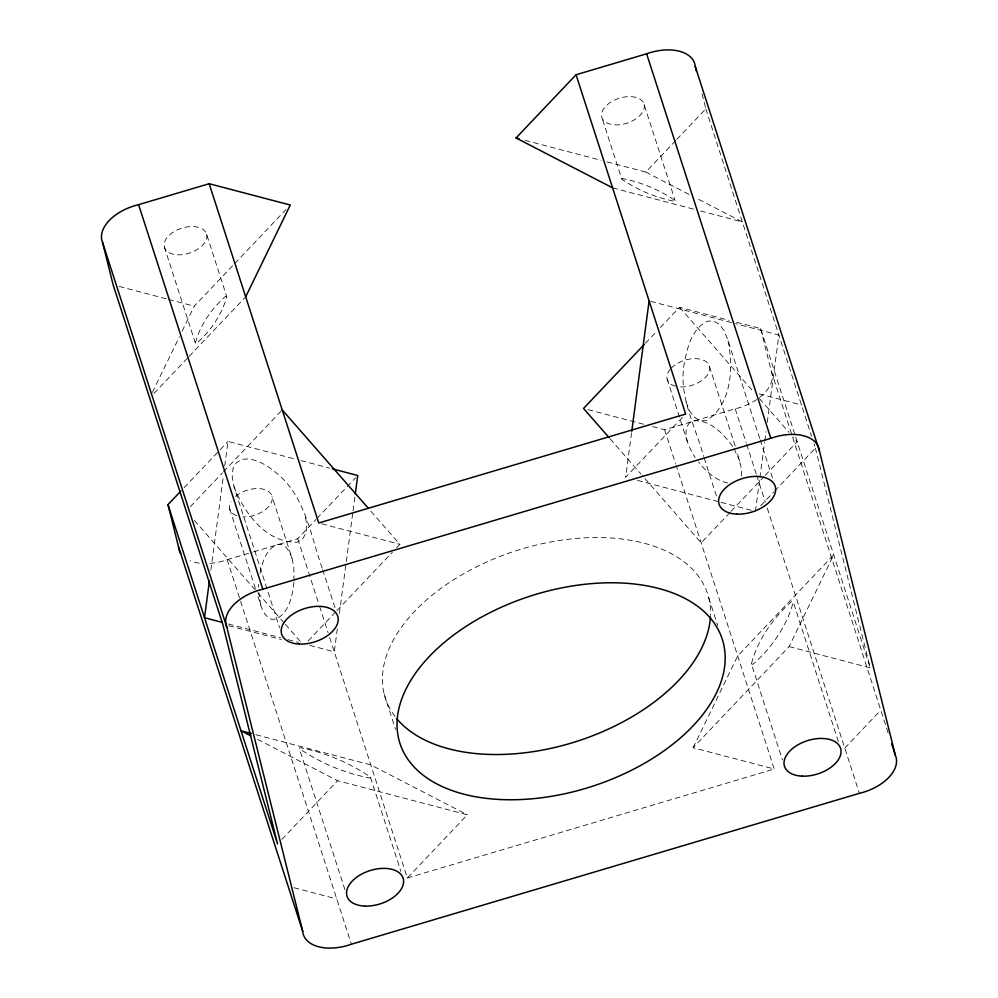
<?xml version="1.0" encoding="UTF-8"?>
<svg xmlns="http://www.w3.org/2000/svg" width="998" height="998" viewBox="0 0 998 998"><rect width="100%" height="100%" fill="white"/><g stroke="black" fill="none" stroke-linecap="round" stroke-linejoin="round"><path stroke-width="0.75" stroke-dasharray="4.99 3.74" d="M258.532 587.186L258.732 584.379M293.936 582.183C292.526 595.656 289.258 612.435 276.072 619.172L271.456 619.284C261.339 614.955 260.565 602.243 256.923 593.299M294.036 580.774L293.824 567.089L292.127 558.63L272.03 496.418M741.277 476.021L741.863 469.946L736.711 450.797M210.84 570.195L223.502 475.135M224.725 465.941L227.993 441.415L295.109 459.043M337.336 628.815L334.268 651.819L307.421 644.758M339.37 613.483L352.855 512.298M353.055 510.764L354.889 496.967M631.559 432.795L625.634 477.256L683.505 416.303M755.399 511.35L759.69 479.152M759.89 477.618L764.58 442.364M764.792 440.829L766.015 431.623M767.237 422.428L778.877 335.041L735.626 323.676M260.029 573.276C262.2 562.448 266.017 549.649 276.795 544.584L281.411 544.471L285.702 546.916L289.345 551.744L292.127 558.63M344.946 889.742L299.35 748.6L299.762 747.602C324.662 752.317 349.537 762.709 370.408 777.068L400.909 871.479M370.408 777.068L369.996 778.066C345.108 773.35 320.221 762.959 299.35 748.6M621.866 179.253L622.166 178.505C640.841 182.048 659.503 189.832 675.147 200.61L674.848 201.347C656.173 197.816 637.51 190.019 621.866 179.253L601.769 117.053M152.382 392.401L179.391 336.763M182.098 331.199L194.248 306.174L233.719 264.582M693.123 747.739L737.697 655.948L833.717 554.801L789.144 646.592L693.123 747.739L774.223 769.046L676.02 465.006M234.792 263.46L286.002 209.518M153.942 393.462L188.086 357.496M189.146 356.373L245.695 296.818M184.056 487.698L227.993 441.415M190.468 506.56L222.479 472.84M223.552 471.717L281.162 411.039M253.642 551.819L297.741 538.72L315.954 519.534M317.027 518.399L355.612 477.755M607.034 161.876L645.806 172.055L675.808 140.456M676.881 139.321L705.823 108.844L701.681 92.24M308.108 640.966L335.839 611.749M336.912 610.626L392.389 552.181M396.655 547.69L399.861 544.309L370.196 510.427M645.407 343.262L656.085 332.022M660.352 327.531L679.551 307.297L729.114 320.321M281.86 839.405L337.574 780.698L467.338 814.792L407.334 878.015L328.579 634.192M729.975 512.51L701.17 542.85L641.839 475.06M731.035 511.388L764.106 476.545M765.179 475.422L797.177 441.702L793.086 437.024M760.75 505.712L773.612 492.164M774.685 491.028L815.403 448.139L813.981 443.723M844.782 748.088L880.785 710.164M210.042 563.408A40.506 23.927 -17.9 0 0 227.182 559.678L252.17 552.256M652.617 426.595L664.631 429.751L735.189 408.793A40.506 23.927 -17.9 0 0 756.559 399.612M407.334 878.015L774.223 769.046M524.998 140.319L601.058 160.304M612.585 187.849L694.62 209.405M700.584 210.965L742.35 221.943L695.456 197.716M736.624 322.292L760.651 328.604L795.281 435.827M650.609 301.334L734.129 323.277M759.154 393.861L801.918 405.101M119.149 286.438L167.215 299.063M168.712 299.462L194.248 306.174M588.034 409.629L643.61 424.225M637.572 480.4L719.595 501.944M721.092 502.343L753.902 510.964M301.072 460.614L329.415 468.062M321.755 523.8L399.861 544.309M789.144 646.592L870.244 667.899L815.403 448.139M228.367 624L280.575 637.71M288.035 639.668L298.477 642.413M228.742 625.734L281.311 639.543M255.95 734.74L370.794 764.917L467.338 814.792M294.011 887.733L336.775 898.961M727.804 483.007C715.741 480.35 706.01 471.468 698.575 462.012M226.746 296.593L225.61 296.281C211.826 308.345 199.899 325.311 195.371 343.1L196.506 343.412C210.291 331.348 222.217 314.382 226.746 296.593L206.648 234.393A22.093 13.049 -17.9 0 0 172.167 232.846A22.093 13.049 -17.9 0 0 177.644 254.802A22.093 13.049 -17.9 0 0 206.648 234.393M838.357 741.589L793.248 601.906L791.738 601.482C773.35 617.575 757.457 640.192 751.419 663.92L782.382 759.802M751.419 663.92L752.929 664.331C771.317 648.238 787.21 625.634 793.248 601.906M645.806 172.055L689.942 194.859M257.584 739.368L337.574 780.698M679.551 307.297L753.203 391.453M759.341 398.464L788.994 432.359M610.127 438.833L640.816 473.9M194.385 520.407L256.785 591.702M257.808 592.874L284.405 623.251M285.428 624.424L300.772 641.951M732.644 446.38C723.35 433.98 710.077 419.172 693.074 420.944L688.932 423.439C681.759 434.317 689.294 447.803 695.132 457.533M733.992 448.726L740.528 462.635M759.69 438.396L727.866 339.881L724.174 330.712L719.309 324.275L713.595 321.019L707.432 321.156C691.29 328.941 686.986 348.776 684.017 364.856C678.715 396.905 695.506 426.508 703.665 456.473M686.038 401.882L689.73 411.064L694.596 417.501L700.309 420.757L706.472 420.62C732.158 404.377 733.518 366.902 727.866 339.881M322.192 568.149C310.603 535.577 305.588 497.116 277.294 473.701C267.364 465.679 255.239 457.022 241.766 459.454L236.239 462.785L232.971 468.711L232.21 476.819L233.981 486.562L279.565 627.717M233.981 486.562C243.824 512.785 266.516 543.249 297.254 542.151L302.781 538.82L306.037 532.895L306.81 524.786L305.039 515.043M705.823 108.844L811.611 436.388M795.755 437.299L870.244 667.899M760.651 328.604L771.192 370.869L888.332 733.505M760.164 439.856L772.988 479.564M644.097 104.478A22.093 13.049 -17.9 0 1 615.092 124.887A22.093 13.049 -17.9 0 1 609.616 102.919A22.093 13.049 -17.9 0 1 644.097 104.478L675.147 200.61M735.189 408.793L746.192 442.875M746.679 444.36L756.247 473.988M756.721 475.472L765.341 502.144M767.25 508.069L859.39 793.335M709.478 366.503L736.237 449.325M704.139 457.945L717.487 499.25M667.151 379.078L687.235 441.278M664.631 429.751L675.546 463.534M708.767 597.827L717.724 625.559M384.205 694.221L395.52 729.251M322.666 569.621L335.528 609.454M297.741 538.72L319.086 604.813M319.56 606.285L328.105 632.72M164.321 246.968L195.371 343.1M229.702 508.992L256.449 591.814M227.182 559.678L351.383 944.208M260.752 605.125L258.819 592.6M395.033 716.489A169.373 100.037 -17.9 0 1 516.428 550.622A169.373 100.037 -17.9 0 1 710.514 615.467M199.238 563.171A40.506 23.927 -17.9 0 1 190.007 560.739M235.466 496.48A22.093 13.049 -17.9 0 1 263.597 489.294A22.093 13.049 -17.9 0 1 269.585 505.437A22.093 13.049 -17.9 0 1 243.025 516.827M236.688 515.679A22.093 13.049 -17.9 0 1 230.95 501.807M771.192 370.869A40.506 23.927 -17.9 0 1 757.694 398.826M671.105 368.262A22.093 13.049 -17.9 0 1 699.498 359.031A22.093 13.049 -17.9 0 1 707.47 374.911A22.093 13.049 -17.9 0 1 680.474 386.912M675.584 386.201A22.093 13.049 -17.9 0 1 670.07 369.447"/><path stroke-width="1.5" d="M209.405 580.923L204.515 617.725L222.404 622.428M355.3 493.898L357.758 475.497L332.396 468.835M631.759 431.261L649.112 300.947M245.695 296.818L290.268 205.027L209.168 183.719L138.61 204.665A40.506 23.927 -17.9 0 0 102.607 242.601L113.148 284.867L222.741 624.149L277.569 843.921L167.976 504.626L180.838 491.078M612.585 187.849L516.041 137.961L576.058 74.75L646.617 53.792A40.506 23.927 -17.9 0 1 695.269 66.579L819.47 451.108L895.393 755.399A40.506 23.927 -17.9 0 1 859.39 793.335L351.383 944.208A40.506 23.927 -17.9 0 1 334.243 947.938L328.691 948.1A40.506 23.927 -17.9 0 1 302.731 931.421L178.53 546.892L167.976 504.626M644.346 344.385L583.531 408.444L609.104 437.66M302.731 931.421L226.808 627.131A40.506 23.927 -17.9 0 1 262.811 589.207L770.818 438.322A40.506 23.927 -17.9 0 1 819.47 451.108M516.041 137.961L519.035 138.747M251.484 733.567L241.042 730.823L250.698 735.813M282.222 409.904L368.15 508.082M891.626 743.722L895.393 755.399M646.617 53.792L770.818 438.322M576.058 74.75L685.651 414.045L318.749 523.002L209.168 183.719M138.61 204.665L262.811 589.207M102.607 242.601L226.808 627.131M695.269 66.579L696.404 71.108M710.426 616.989A169.373 100.037 -17.9 0 1 577.705 741.065A169.373 100.037 -17.9 0 1 396.917 718.847M180.8 553.516A40.506 23.927 -17.9 0 1 178.53 546.892M500.959 799.548A169.373 100.037 -17.9 0 0 723.375 643.074A169.373 100.037 -17.9 0 0 458.955 631.185A169.373 100.037 -17.9 0 0 500.959 799.548M802.055 776.145A29.453 17.403 -17.9 0 0 840.74 748.937A29.453 17.403 -17.9 0 0 794.745 746.866A29.453 17.403 -17.9 0 0 802.055 776.145M736.674 514.12A29.453 17.403 -17.9 0 0 775.359 486.912A29.453 17.403 -17.9 0 0 729.376 484.841A29.453 17.403 -17.9 0 0 736.674 514.12M364.607 906.072A29.453 17.403 -17.9 0 0 403.292 878.864A29.453 17.403 -17.9 0 0 357.296 876.793A29.453 17.403 -17.9 0 0 364.607 906.072M299.225 644.047A29.453 17.403 -17.9 0 0 337.91 616.826A29.453 17.403 -17.9 0 0 291.927 614.768A29.453 17.403 -17.9 0 0 299.225 644.047"/></g></svg>
